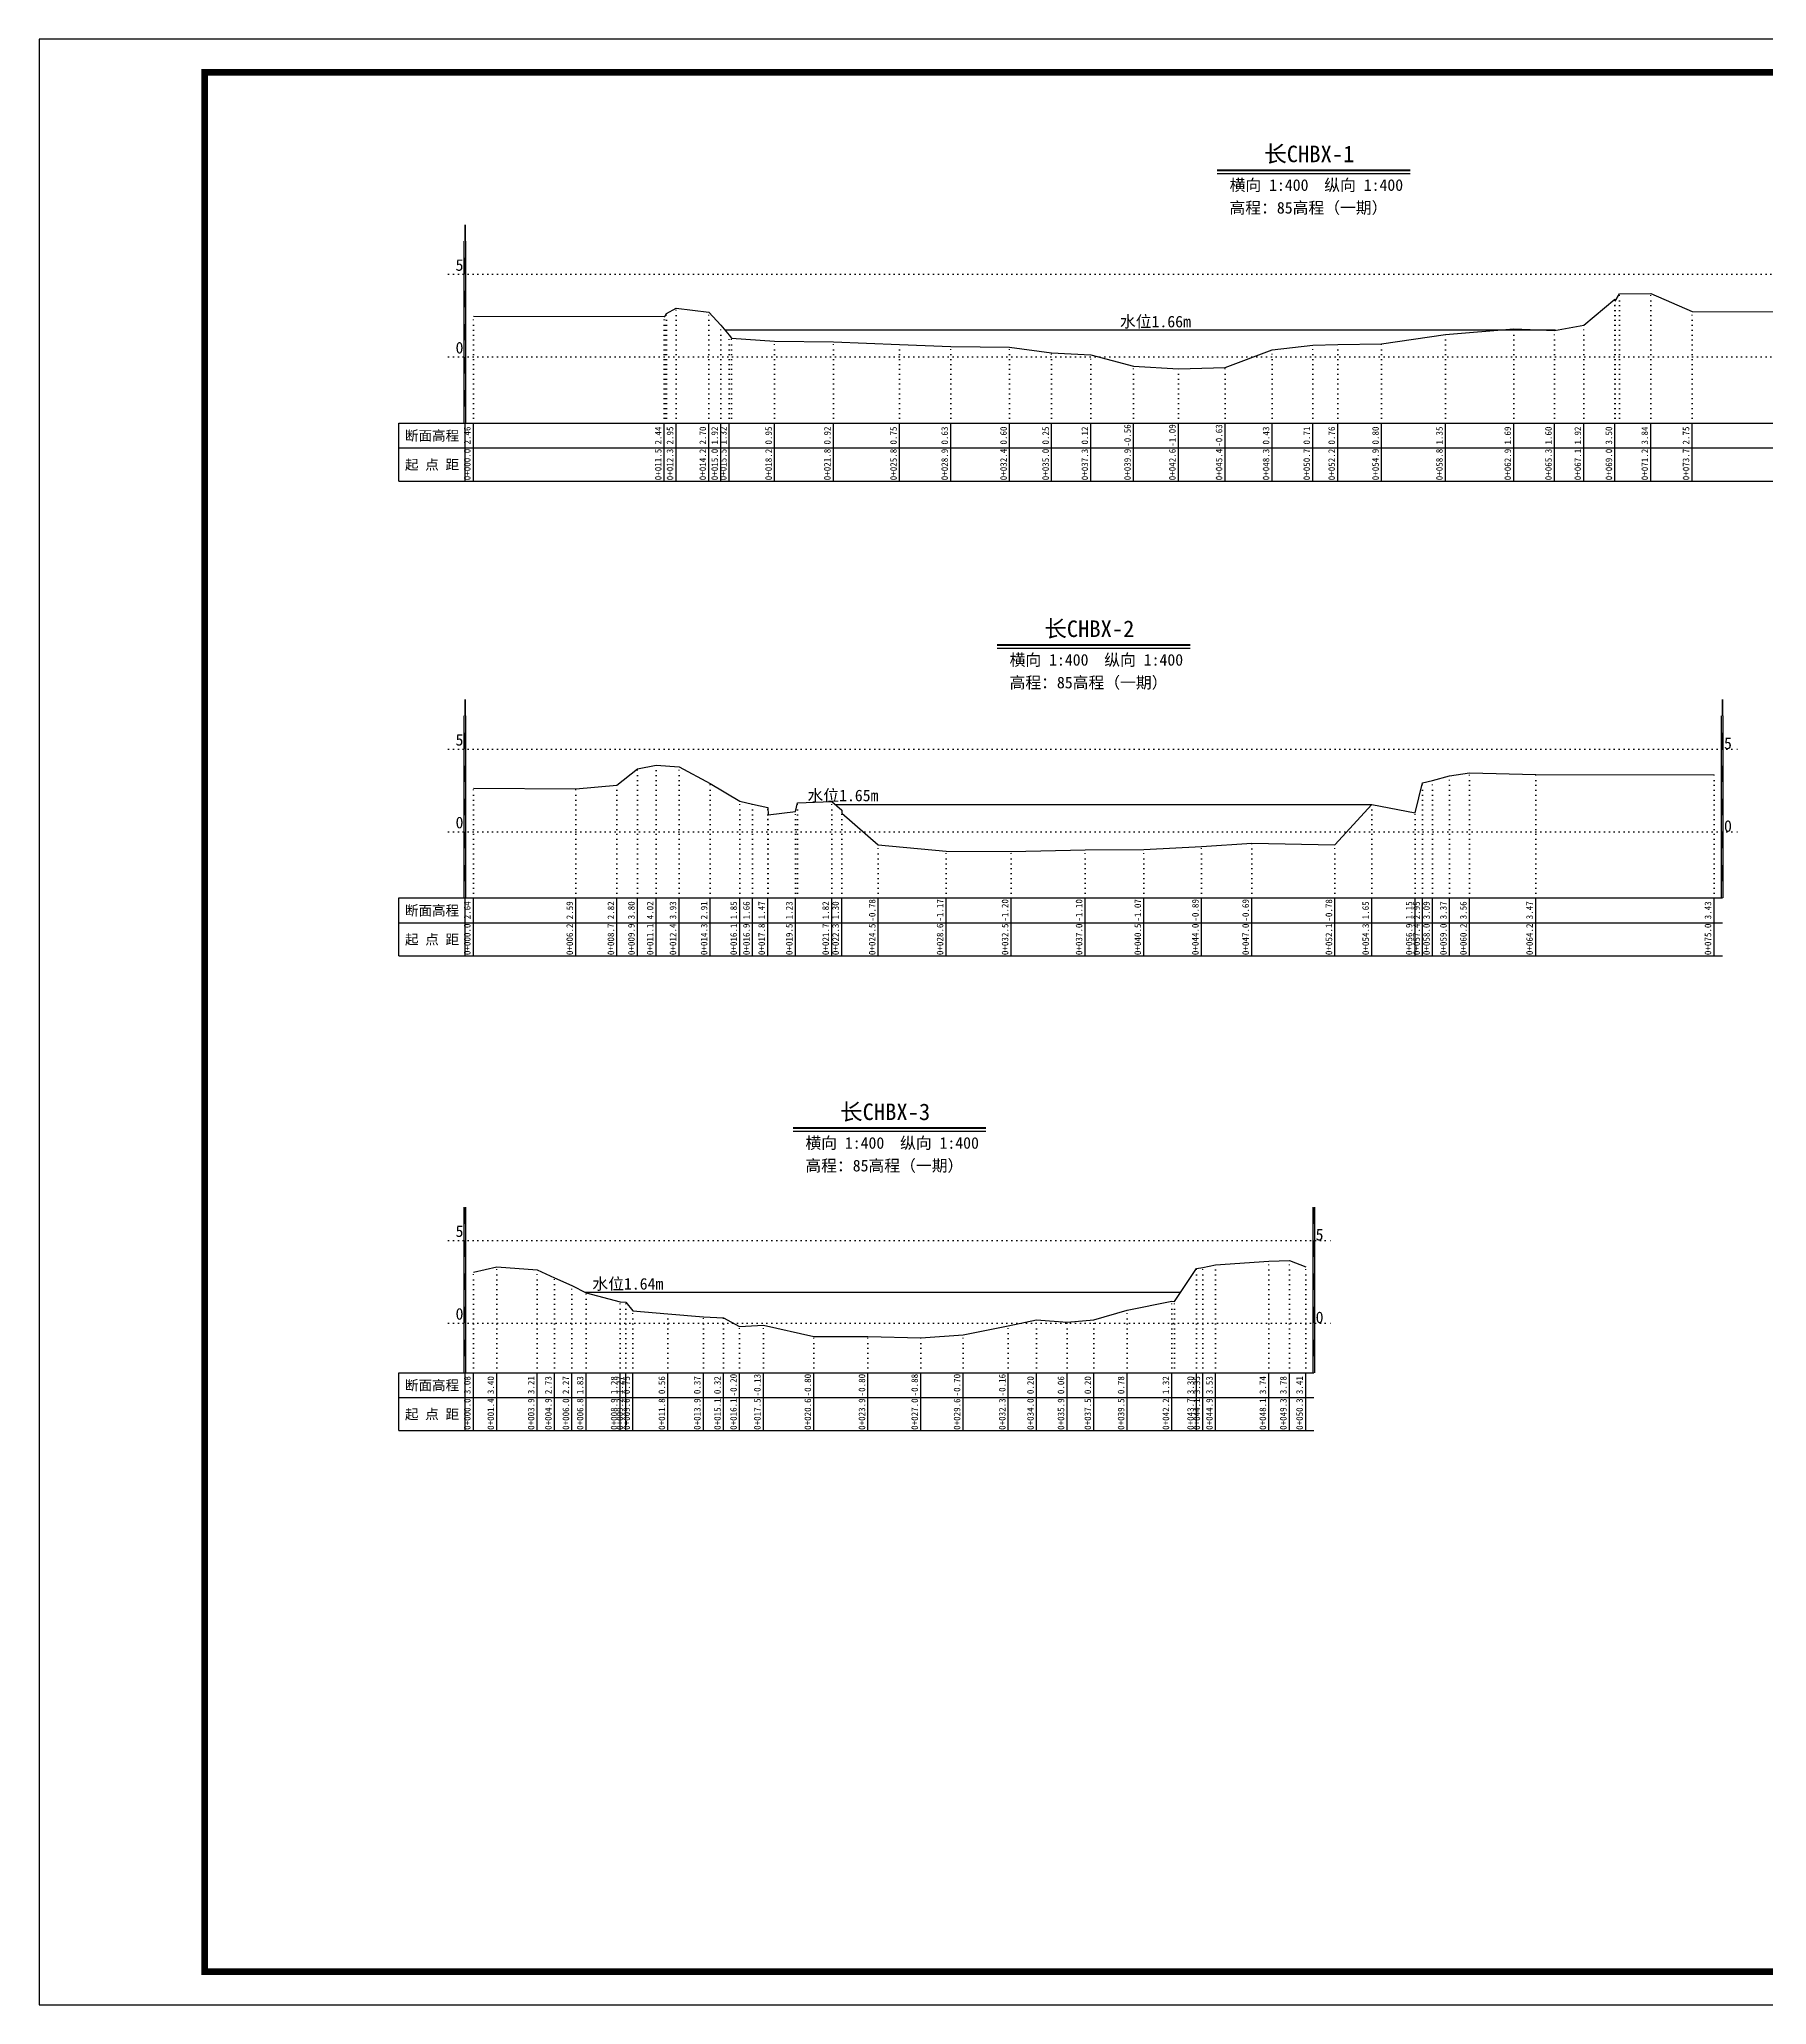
# Model space of a CAD drawing. Header units: millimetres. Extents: x 519117 to 522689, y 3371934 to 3372232.
# Drawn here: x 519116.5 to 519377.5, y 3371934.1 to 3372231.1 of the extents above; entities that cross this region are included whole.
import ezdxf
from ezdxf.enums import TextEntityAlignment as Align

# ---------------------------------------------------------------- set-up
doc = ezdxf.new("R2010")
doc.units = ezdxf.units.MM
doc.header["$LTSCALE"] = 0.4
doc.header["$MEASUREMENT"] = 0
doc.linetypes.add('X4', pattern=[1.6, 0, -1.6])
for name, color, linetype in [('DMX', 1, 'Continuous'), ('zdm1', 5, 'Continuous'), ('ZDMT5', 3, 'Continuous'), ('图框', 7, 'Continuous'), ('断面名称', 5, 'Continuous'), ('比例尺', 3, 'Continuous'), ('水位', 7, 'Continuous')]:
    doc.layers.add(name, color=color, linetype=linetype)
doc.styles.add('HDM', font='仿宋_GB2312.ttf')

msp = doc.modelspace()

# ---------------------------------------------------------------- linework, layer by layer
at = {"layer": 'DMX', "linetype": 'Continuous', "flags": 128}
for points in [[(519182.11, 3372189.21), (519210.96, 3372189.16), (519211.06, 3372189.16), (519211.31, 3372189.64), (519212.73, 3372190.44), (519217.68, 3372189.81), (519219.48, 3372187.86), (519220.78, 3372186.36), (519221.11, 3372185.91), (519227.63, 3372185.44), (519236.51, 3372185.36), (519246.51, 3372184.94), (519254.23, 3372184.64), (519263.13, 3372184.56), (519269.48, 3372183.69), (519275.41, 3372183.36), (519281.86, 3372181.66), (519288.65, 3372181.25), (519295.68, 3372181.49), (519302.78, 3372184.14), (519308.93, 3372184.84), (519312.71, 3372184.96), (519319.33, 3372185.06), (519328.98, 3372186.44), (519339.31, 3372187.29), (519345.46, 3372187.06), (519349.88, 3372187.86), (519354.58, 3372191.81), (519354.63, 3372191.49), (519355.28, 3372192.61), (519360.01, 3372192.66), (519366.23, 3372189.94), (519388.26, 3372189.86)], [(519182.11, 3372117.91), (519197.58, 3372117.79), (519203.81, 3372118.36), (519206.91, 3372120.81), (519209.73, 3372121.36), (519213.18, 3372121.14), (519217.88, 3372118.59), (519222.36, 3372115.94), (519224.28, 3372115.46), (519226.58, 3372114.99), (519226.66, 3372113.86), (519230.76, 3372114.39), (519231.06, 3372115.69), (519236.26, 3372115.86), (519237.76, 3372114.56), (519237.78, 3372114.14), (519243.28, 3372109.36), (519253.53, 3372108.39), (519263.36, 3372108.31), (519274.53, 3372108.56), (519283.41, 3372108.64), (519292.11, 3372109.09), (519299.71, 3372109.59), (519312.28, 3372109.36), (519317.83, 3372115.44), (519317.83, 3372115.44), (519324.41, 3372114.19), (519324.41, 3372114.19), (519325.53, 3372118.69), (519325.53, 3372118.69), (519327.03, 3372119.04), (519327.03, 3372119.04), (519329.58, 3372119.74), (519329.58, 3372119.74), (519332.61, 3372120.21), (519332.61, 3372120.21), (519342.61, 3372119.99), (519342.61, 3372119.99), (519369.56, 3372119.89), (519369.56, 3372119.89)], [(519182.11, 3372044.76), (519185.66, 3372045.56), (519191.76, 3372045.09), (519194.36, 3372043.89), (519197.01, 3372042.74), (519199.16, 3372041.64), (519199.16, 3372041.64), (519199.16, 3372041.64), (519204.28, 3372040.26), (519205.16, 3372040.24), (519206.18, 3372038.94), (519211.51, 3372038.46), (519216.86, 3372037.99), (519219.91, 3372037.86), (519222.33, 3372036.56), (519225.93, 3372036.74), (519233.56, 3372035.06), (519241.73, 3372035.06), (519249.71, 3372034.86), (519256.11, 3372035.31), (519262.93, 3372036.66), (519267.21, 3372037.56), (519271.81, 3372037.21), (519275.86, 3372037.56), (519280.88, 3372039.01), (519287.66, 3372040.36), (519288.06, 3372040.34), (519291.38, 3372045.31), (519292.33, 3372045.44), (519292.33, 3372045.44), (519294.23, 3372045.89), (519302.31, 3372046.41), (519305.41, 3372046.51), (519307.86, 3372045.59)]]:
    msp.add_lwpolyline(points, dxfattribs=at)
at = {"layer": 'zdm1', "linetype": 'Continuous'}
for p, q in [((519180.73, 3372173.06), (519180.73, 3372200.56)), ((519180.98, 3372173.06), (519180.98, 3372200.56)), ((519170.86, 3372164.31), (519170.86, 3372173.06)), ((519170.86, 3372173.06), (519182.11, 3372173.06)), ((519180.86, 3372164.31), (519180.86, 3372173.06)), ((519182.11, 3372173.06), (519437.28, 3372173.06)), ((519170.86, 3372169.31), (519437.28, 3372169.31)), ((519170.86, 3372164.31), (519437.28, 3372164.31)), ((519180.73, 3372101.31), (519180.73, 3372128.81)), ((519180.98, 3372101.31), (519180.98, 3372128.81)), ((519370.68, 3372101.31), (519370.68, 3372128.81)), ((519370.93, 3372101.31), (519370.93, 3372128.81)), ((519170.86, 3372092.56), (519170.86, 3372101.31)), ((519170.86, 3372101.31), (519182.11, 3372101.31)), ((519180.86, 3372092.56), (519180.86, 3372101.31)), ((519182.11, 3372101.31), (519370.81, 3372101.31)), ((519170.86, 3372097.56), (519370.81, 3372097.56)), ((519170.86, 3372092.56), (519370.81, 3372092.56)), ((519180.73, 3372029.56), (519180.73, 3372054.56)), ((519180.98, 3372029.56), (519180.98, 3372054.56)), ((519308.98, 3372029.56), (519308.98, 3372054.56)), ((519309.23, 3372029.56), (519309.23, 3372054.56)), ((519170.86, 3372020.81), (519170.86, 3372029.56)), ((519170.86, 3372029.56), (519182.11, 3372029.56)), ((519180.86, 3372020.81), (519180.86, 3372029.56)), ((519182.11, 3372029.56), (519309.11, 3372029.56)), ((519170.86, 3372025.81), (519309.11, 3372025.81)), ((519170.86, 3372020.81), (519309.11, 3372020.81))]:
    msp.add_line(p, q, dxfattribs=at)
at = {"layer": 'zdm1', "linetype": 'X4'}
for p, q in [((519178.36, 3372195.56), (519439.78, 3372195.56)), ((519178.36, 3372183.06), (519439.78, 3372183.06)), ((519178.36, 3372123.81), (519373.31, 3372123.81)), ((519178.36, 3372111.31), (519373.31, 3372111.31)), ((519178.36, 3372049.56), (519311.61, 3372049.56)), ((519178.36, 3372037.06), (519311.61, 3372037.06))]:
    msp.add_line(p, q, dxfattribs=at)
at = {"layer": 'zdm1', "linetype": 'Continuous', "flags": 128}
for points in [[(519180.86, 3372200.56, 0.25, 0.25, 0), (519180.86, 3372203.06, 0.25, 0.25, 0)], [(519180.86, 3372195.56, 0.25, 0.25, 0), (519180.86, 3372198.06, 0.25, 0.25, 0)], [(519180.86, 3372190.56, 0.25, 0.25, 0), (519180.86, 3372193.06, 0.25, 0.25, 0)], [(519180.86, 3372185.56, 0.25, 0.25, 0), (519180.86, 3372188.06, 0.25, 0.25, 0)], [(519180.86, 3372180.56, 0.25, 0.25, 0), (519180.86, 3372183.06, 0.25, 0.25, 0)], [(519180.86, 3372175.56, 0.25, 0.25, 0), (519180.86, 3372178.06, 0.25, 0.25, 0)], [(519180.86, 3372128.81, 0.25, 0.25, 0), (519180.86, 3372131.31, 0.25, 0.25, 0)], [(519370.81, 3372128.81, 0.25, 0.25, 0), (519370.81, 3372131.31, 0.25, 0.25, 0)], [(519180.86, 3372123.81, 0.25, 0.25, 0), (519180.86, 3372126.31, 0.25, 0.25, 0)], [(519370.81, 3372123.81, 0.25, 0.25, 0), (519370.81, 3372126.31, 0.25, 0.25, 0)], [(519180.86, 3372118.81, 0.25, 0.25, 0), (519180.86, 3372121.31, 0.25, 0.25, 0)], [(519370.81, 3372118.81, 0.25, 0.25, 0), (519370.81, 3372121.31, 0.25, 0.25, 0)], [(519180.86, 3372113.81, 0.25, 0.25, 0), (519180.86, 3372116.31, 0.25, 0.25, 0)], [(519370.81, 3372113.81, 0.25, 0.25, 0), (519370.81, 3372116.31, 0.25, 0.25, 0)], [(519180.86, 3372108.81, 0.25, 0.25, 0), (519180.86, 3372111.31, 0.25, 0.25, 0)], [(519370.81, 3372108.81, 0.25, 0.25, 0), (519370.81, 3372111.31, 0.25, 0.25, 0)], [(519180.86, 3372103.81, 0.25, 0.25, 0), (519180.86, 3372106.31, 0.25, 0.25, 0)], [(519370.81, 3372103.81, 0.25, 0.25, 0), (519370.81, 3372106.31, 0.25, 0.25, 0)], [(519180.86, 3372052.06, 0.25, 0.25, 0), (519180.86, 3372054.56, 0.25, 0.25, 0)], [(519309.11, 3372052.06, 0.25, 0.25, 0), (519309.11, 3372054.56, 0.25, 0.25, 0)], [(519180.86, 3372047.06, 0.25, 0.25, 0), (519180.86, 3372049.56, 0.25, 0.25, 0)], [(519309.11, 3372047.06, 0.25, 0.25, 0), (519309.11, 3372049.56, 0.25, 0.25, 0)], [(519180.86, 3372042.06, 0.25, 0.25, 0), (519180.86, 3372044.56, 0.25, 0.25, 0)], [(519309.11, 3372042.06, 0.25, 0.25, 0), (519309.11, 3372044.56, 0.25, 0.25, 0)], [(519180.86, 3372037.06, 0.25, 0.25, 0), (519180.86, 3372039.56, 0.25, 0.25, 0)], [(519309.11, 3372037.06, 0.25, 0.25, 0), (519309.11, 3372039.56, 0.25, 0.25, 0)], [(519180.86, 3372032.06, 0.25, 0.25, 0), (519180.86, 3372034.56, 0.25, 0.25, 0)], [(519309.11, 3372032.06, 0.25, 0.25, 0), (519309.11, 3372034.56, 0.25, 0.25, 0)]]:
    msp.add_lwpolyline(points, format="xyseb", dxfattribs=at)
at = {"layer": 'ZDMT5', "linetype": 'X4'}
for p, q in [((519354.58, 3372173.06), (519354.58, 3372191.81)), ((519354.63, 3372173.06), (519354.63, 3372191.49)), ((519355.28, 3372173.06), (519355.28, 3372192.61)), ((519360.01, 3372173.06), (519360.01, 3372192.66)), ((519182.11, 3372173.06), (519182.11, 3372189.21)), ((519210.96, 3372173.06), (519210.96, 3372189.16)), ((519211.06, 3372173.06), (519211.06, 3372189.16)), ((519211.31, 3372173.06), (519211.31, 3372189.64)), ((519212.73, 3372173.06), (519212.73, 3372190.44)), ((519217.68, 3372173.06), (519217.68, 3372189.81)), ((519366.23, 3372173.06), (519366.23, 3372189.94)), ((519219.48, 3372173.06), (519219.48, 3372187.86)), ((519220.78, 3372173.06), (519220.78, 3372186.36)), ((519221.11, 3372173.06), (519221.11, 3372185.91)), ((519328.98, 3372173.06), (519328.98, 3372186.44)), ((519339.31, 3372173.06), (519339.31, 3372187.29)), ((519345.46, 3372173.06), (519345.46, 3372187.06)), ((519349.88, 3372173.06), (519349.88, 3372187.86)), ((519227.63, 3372173.06), (519227.63, 3372185.44)), ((519236.51, 3372173.06), (519236.51, 3372185.36)), ((519246.51, 3372173.06), (519246.51, 3372184.94)), ((519254.23, 3372173.06), (519254.23, 3372184.64)), ((519263.13, 3372173.06), (519263.13, 3372184.56)), ((519269.48, 3372173.06), (519269.48, 3372183.69)), ((519275.41, 3372173.06), (519275.41, 3372183.36)), ((519302.78, 3372173.06), (519302.78, 3372184.14)), ((519308.93, 3372173.06), (519308.93, 3372184.84)), ((519312.71, 3372173.06), (519312.71, 3372184.96)), ((519319.33, 3372173.06), (519319.33, 3372185.06)), ((519281.86, 3372173.06), (519281.86, 3372181.66)), ((519288.63, 3372173.06), (519288.65, 3372181.25)), ((519295.68, 3372173.06), (519295.68, 3372181.49)), ((519206.91, 3372101.31), (519206.91, 3372120.81)), ((519209.73, 3372101.31), (519209.73, 3372121.36)), ((519213.18, 3372101.31), (519213.18, 3372121.14)), ((519332.61, 3372101.31), (519332.61, 3372120.21)), ((519182.11, 3372101.31), (519182.11, 3372117.91)), ((519197.58, 3372101.31), (519197.58, 3372117.79)), ((519203.81, 3372101.31), (519203.81, 3372118.36)), ((519217.88, 3372101.31), (519217.88, 3372118.59)), ((519325.53, 3372101.31), (519325.53, 3372118.69)), ((519327.03, 3372101.31), (519327.03, 3372119.04)), ((519329.58, 3372101.31), (519329.58, 3372119.74)), ((519342.61, 3372101.31), (519342.61, 3372119.99)), ((519369.56, 3372101.31), (519369.56, 3372119.89)), ((519222.36, 3372101.31), (519222.36, 3372115.94)), ((519224.28, 3372101.31), (519224.28, 3372115.46)), ((519226.58, 3372101.31), (519226.58, 3372114.99)), ((519230.76, 3372101.31), (519230.76, 3372114.39)), ((519231.06, 3372101.31), (519231.06, 3372115.69)), ((519236.26, 3372101.31), (519236.26, 3372115.86)), ((519237.76, 3372101.31), (519237.76, 3372114.56)), ((519317.83, 3372101.31), (519317.83, 3372115.44)), ((519226.66, 3372101.31), (519226.66, 3372113.86)), ((519237.78, 3372101.31), (519237.78, 3372114.14)), ((519324.41, 3372101.31), (519324.41, 3372114.19)), ((519243.28, 3372101.31), (519243.28, 3372109.36)), ((519253.53, 3372101.31), (519253.53, 3372108.39)), ((519263.36, 3372101.31), (519263.36, 3372108.31)), ((519274.53, 3372101.31), (519274.53, 3372108.56)), ((519283.41, 3372101.31), (519283.41, 3372108.64)), ((519292.11, 3372101.31), (519292.11, 3372109.09)), ((519299.71, 3372101.31), (519299.71, 3372109.59)), ((519312.28, 3372101.31), (519312.28, 3372109.36)), ((519302.31, 3372029.56), (519302.31, 3372046.41)), ((519305.41, 3372029.56), (519305.41, 3372046.51)), ((519182.11, 3372029.56), (519182.11, 3372044.76)), ((519185.66, 3372029.56), (519185.66, 3372045.56)), ((519191.76, 3372029.56), (519191.76, 3372045.09)), ((519194.36, 3372029.56), (519194.36, 3372043.89)), ((519291.38, 3372029.56), (519291.38, 3372045.31)), ((519292.33, 3372029.56), (519292.33, 3372045.44)), ((519294.23, 3372029.56), (519294.23, 3372045.89)), ((519307.86, 3372029.56), (519307.86, 3372045.59)), ((519197.01, 3372029.56), (519197.01, 3372042.74)), ((519199.16, 3372029.56), (519199.16, 3372041.64)), ((519204.28, 3372029.56), (519204.28, 3372040.26)), ((519205.16, 3372029.56), (519205.16, 3372040.24)), ((519287.66, 3372029.56), (519287.66, 3372040.36)), ((519288.06, 3372029.56), (519288.06, 3372040.34)), ((519206.18, 3372029.56), (519206.18, 3372038.94)), ((519211.51, 3372029.56), (519211.51, 3372038.46)), ((519216.86, 3372029.56), (519216.86, 3372037.99)), ((519219.91, 3372029.56), (519219.91, 3372037.86)), ((519267.21, 3372029.56), (519267.21, 3372037.56)), ((519271.81, 3372029.56), (519271.81, 3372037.21)), ((519275.86, 3372029.56), (519275.86, 3372037.56)), ((519280.88, 3372029.56), (519280.88, 3372039.01)), ((519222.33, 3372029.56), (519222.33, 3372036.56)), ((519225.93, 3372029.56), (519225.93, 3372036.74)), ((519233.56, 3372029.56), (519233.56, 3372035.06)), ((519241.73, 3372029.56), (519241.73, 3372035.06)), ((519249.71, 3372029.56), (519249.71, 3372034.86)), ((519256.11, 3372029.56), (519256.11, 3372035.31)), ((519262.93, 3372029.56), (519262.93, 3372036.66))]:
    msp.add_line(p, q, dxfattribs=at)
at = {"layer": 'ZDMT5', "linetype": 'Continuous'}
for p, q in [((519182.11, 3372164.31), (519182.11, 3372173.06)), ((519210.96, 3372164.31), (519210.96, 3372173.06)), ((519212.73, 3372164.31), (519212.73, 3372173.06)), ((519217.68, 3372164.31), (519217.68, 3372173.06)), ((519219.48, 3372164.31), (519219.48, 3372173.06)), ((519220.78, 3372164.31), (519220.78, 3372173.06)), ((519227.63, 3372164.31), (519227.63, 3372173.06)), ((519236.51, 3372164.31), (519236.51, 3372173.06)), ((519246.51, 3372164.31), (519246.51, 3372173.06)), ((519254.23, 3372164.31), (519254.23, 3372173.06)), ((519263.13, 3372164.31), (519263.13, 3372173.06)), ((519269.48, 3372164.31), (519269.48, 3372173.06)), ((519275.41, 3372164.31), (519275.41, 3372173.06)), ((519281.86, 3372164.31), (519281.86, 3372173.06)), ((519288.63, 3372164.31), (519288.63, 3372173.06)), ((519295.68, 3372164.31), (519295.68, 3372173.06)), ((519302.78, 3372164.31), (519302.78, 3372173.06)), ((519308.93, 3372164.31), (519308.93, 3372173.06)), ((519312.71, 3372164.31), (519312.71, 3372173.06)), ((519319.33, 3372164.31), (519319.33, 3372173.06)), ((519328.98, 3372164.31), (519328.98, 3372173.06)), ((519339.31, 3372164.31), (519339.31, 3372173.06)), ((519345.46, 3372164.31), (519345.46, 3372173.06)), ((519349.88, 3372164.31), (519349.88, 3372173.06)), ((519354.58, 3372164.31), (519354.58, 3372173.06)), ((519360.01, 3372164.31), (519360.01, 3372173.06)), ((519366.23, 3372164.31), (519366.23, 3372173.06)), ((519182.11, 3372092.56), (519182.11, 3372101.31)), ((519197.58, 3372092.56), (519197.58, 3372101.31)), ((519203.81, 3372092.56), (519203.81, 3372101.31)), ((519206.91, 3372092.56), (519206.91, 3372101.31)), ((519209.73, 3372092.56), (519209.73, 3372101.31)), ((519213.18, 3372092.56), (519213.18, 3372101.31)), ((519217.88, 3372092.56), (519217.88, 3372101.31)), ((519222.36, 3372092.56), (519222.36, 3372101.31)), ((519224.28, 3372092.56), (519224.28, 3372101.31)), ((519226.58, 3372092.56), (519226.58, 3372101.31)), ((519230.76, 3372092.56), (519230.76, 3372101.31)), ((519236.26, 3372092.56), (519236.26, 3372101.31)), ((519237.76, 3372092.56), (519237.76, 3372101.31)), ((519243.28, 3372092.56), (519243.28, 3372101.31)), ((519253.53, 3372092.56), (519253.53, 3372101.31)), ((519263.36, 3372092.56), (519263.36, 3372101.31)), ((519274.53, 3372092.56), (519274.53, 3372101.31)), ((519283.41, 3372092.56), (519283.41, 3372101.31)), ((519292.11, 3372092.56), (519292.11, 3372101.31)), ((519299.71, 3372092.56), (519299.71, 3372101.31)), ((519312.28, 3372092.56), (519312.28, 3372101.31)), ((519317.83, 3372092.56), (519317.83, 3372101.31)), ((519324.41, 3372092.56), (519324.41, 3372101.31)), ((519325.53, 3372092.56), (519325.53, 3372101.31)), ((519327.03, 3372092.56), (519327.03, 3372101.31)), ((519329.58, 3372092.56), (519329.58, 3372101.31)), ((519332.61, 3372092.56), (519332.61, 3372101.31)), ((519342.61, 3372092.56), (519342.61, 3372101.31)), ((519369.56, 3372092.56), (519369.56, 3372101.31)), ((519182.11, 3372020.81), (519182.11, 3372029.56)), ((519185.66, 3372020.81), (519185.66, 3372029.56)), ((519191.76, 3372020.81), (519191.76, 3372029.56)), ((519194.36, 3372020.81), (519194.36, 3372029.56)), ((519197.01, 3372020.81), (519197.01, 3372029.56)), ((519199.16, 3372020.81), (519199.16, 3372029.56)), ((519204.28, 3372020.81), (519204.28, 3372029.56)), ((519205.16, 3372020.81), (519205.16, 3372029.56)), ((519206.18, 3372020.81), (519206.18, 3372029.56)), ((519211.51, 3372020.81), (519211.51, 3372029.56)), ((519216.86, 3372020.81), (519216.86, 3372029.56)), ((519219.91, 3372020.81), (519219.91, 3372029.56)), ((519222.33, 3372020.81), (519222.33, 3372029.56)), ((519225.93, 3372020.81), (519225.93, 3372029.56)), ((519233.56, 3372020.81), (519233.56, 3372029.56)), ((519241.73, 3372020.81), (519241.73, 3372029.56)), ((519249.71, 3372020.81), (519249.71, 3372029.56)), ((519256.11, 3372020.81), (519256.11, 3372029.56)), ((519262.93, 3372020.81), (519262.93, 3372029.56)), ((519267.21, 3372020.81), (519267.21, 3372029.56)), ((519271.81, 3372020.81), (519271.81, 3372029.56)), ((519275.86, 3372020.81), (519275.86, 3372029.56)), ((519280.88, 3372020.81), (519280.88, 3372029.56)), ((519287.66, 3372020.81), (519287.66, 3372029.56)), ((519291.38, 3372020.81), (519291.38, 3372029.56)), ((519292.33, 3372020.81), (519292.33, 3372029.56)), ((519294.23, 3372020.81), (519294.23, 3372029.56)), ((519302.31, 3372020.81), (519302.31, 3372029.56)), ((519305.41, 3372020.81), (519305.41, 3372029.56)), ((519307.86, 3372020.81), (519307.86, 3372029.56))]:
    msp.add_line(p, q, dxfattribs=at)
at = {"layer": '图框', "flags": 128}
msp.add_lwpolyline([(519116.53, 3371934.06), (519536.53, 3371934.06), (519536.53, 3372231.06), (519116.53, 3372231.06)], close=True, dxfattribs=at)
at = {"layer": '图框', "const_width": 1, "flags": 128}
msp.add_lwpolyline([(519141.53, 3371939.06), (519531.53, 3371939.06), (519531.53, 3372226.06), (519141.53, 3372226.06)], close=True, dxfattribs=at)
at = {"layer": '比例尺', "color": 3, "linetype": 'Continuous', "lineweight": 40}
for p, q in [((519294.51, 3372211.31), (519323.63, 3372211.31)), ((519261.27, 3372139.56), (519290.4, 3372139.56)), ((519230.42, 3372066.56), (519259.55, 3372066.56))]:
    msp.add_line(p, q, dxfattribs=at)
at = {"layer": '比例尺', "color": 3, "linetype": 'Continuous'}
for p, q in [((519294.51, 3372210.81), (519323.63, 3372210.81)), ((519261.27, 3372139.06), (519290.4, 3372139.06)), ((519230.42, 3372066.06), (519259.55, 3372066.06))]:
    msp.add_line(p, q, dxfattribs=at)
at = {"layer": '水位', "color": 6, "linetype": 'Continuous', "flags": 128}
for points in [[(519345.62, 3372187.09), (519220.15, 3372187.09)], [(519236.76, 3372115.43), (519317.83, 3372115.43)], [(519198.94, 3372041.75), (519289, 3372041.75)]]:
    msp.add_lwpolyline(points, dxfattribs=at)

# ---------------------------------------------------------------- texts
at = {"layer": 'zdm1', "linetype": 'Continuous', "style": 'HDM'}
for s, p in [('5', (519180.61, 3372195.56)), ('0', (519180.61, 3372183.06)), ('5', (519180.61, 3372123.81)), ('0', (519180.61, 3372111.31)), ('5', (519180.61, 3372049.56)), ('0', (519180.61, 3372037.06))]:
    msp.add_text(s, height=1.75, dxfattribs=at).set_placement(p, align=Align.BOTTOM_RIGHT)
for s, p in [('断面高程', (519175.86, 3372171.19)), ('起 点 距', (519175.86, 3372166.81)), ('断面高程', (519175.86, 3372099.44)), ('起 点 距', (519175.86, 3372095.06)), ('断面高程', (519175.86, 3372027.69)), ('起 点 距', (519175.86, 3372023.31))]:
    msp.add_text(s, height=1.5, dxfattribs=at).set_placement(p, align=Align.MIDDLE)
for s, p in [('5', (519371.06, 3372123.81)), ('0', (519371.06, 3372111.31)), ('5', (519309.36, 3372049.56)), ('0', (519309.36, 3372037.06))]:
    msp.add_text(s, height=1.75, dxfattribs=at).set_placement(p)
at = {"layer": 'ZDMT5', "linetype": 'Continuous', "style": 'HDM'}
for s, p in [('2.46', (519181.98, 3372171.19)), ('2.44', (519210.83, 3372171.19)), ('2.95', (519212.61, 3372171.19)), ('2.70', (519217.56, 3372171.19)), ('1.92', (519219.36, 3372171.19)), ('1.32', (519220.66, 3372171.19)), ('0.95', (519227.51, 3372171.19)), ('0.92', (519236.38, 3372171.19)), ('0.75', (519246.38, 3372171.19)), ('0.63', (519254.11, 3372171.19)), ('0.60', (519263.01, 3372171.19)), ('0.25', (519269.36, 3372171.19)), ('0.12', (519275.28, 3372171.19)), ('-0.56', (519281.73, 3372171.19)), ('-1.09', (519288.51, 3372171.19)), ('-0.63', (519295.56, 3372171.19)), ('0.43', (519302.66, 3372171.19)), ('0.71', (519308.81, 3372171.19)), ('0.76', (519312.58, 3372171.19)), ('0.80', (519319.21, 3372171.19)), ('1.35', (519328.86, 3372171.19)), ('1.69', (519339.18, 3372171.19)), ('1.60', (519345.33, 3372171.19)), ('1.92', (519349.76, 3372171.19)), ('3.50', (519354.46, 3372171.19)), ('3.84', (519359.88, 3372171.19)), ('2.75', (519366.11, 3372171.19)), ('0+000.0', (519181.98, 3372166.81)), ('0+011.5', (519210.83, 3372166.81)), ('0+012.3', (519212.61, 3372166.81)), ('0+014.2', (519217.56, 3372166.81)), ('0+015.0', (519219.36, 3372166.81)), ('0+015.5', (519220.66, 3372166.81)), ('0+018.2', (519227.51, 3372166.81)), ('0+021.8', (519236.38, 3372166.81)), ('0+025.8', (519246.38, 3372166.81)), ('0+028.9', (519254.11, 3372166.81)), ('0+032.4', (519263.01, 3372166.81)), ('0+035.0', (519269.36, 3372166.81)), ('0+037.3', (519275.28, 3372166.81)), ('0+039.9', (519281.73, 3372166.81)), ('0+042.6', (519288.51, 3372166.81)), ('0+045.4', (519295.56, 3372166.81)), ('0+048.3', (519302.66, 3372166.81)), ('0+050.7', (519308.81, 3372166.81)), ('0+052.2', (519312.58, 3372166.81)), ('0+054.9', (519319.21, 3372166.81)), ('0+058.8', (519328.86, 3372166.81)), ('0+062.9', (519339.18, 3372166.81)), ('0+065.3', (519345.33, 3372166.81)), ('0+067.1', (519349.76, 3372166.81)), ('0+069.0', (519354.46, 3372166.81)), ('0+071.2', (519359.88, 3372166.81)), ('0+073.7', (519366.11, 3372166.81)), ('2.64', (519181.98, 3372099.44)), ('2.59', (519197.46, 3372099.44)), ('2.82', (519203.68, 3372099.44)), ('3.80', (519206.78, 3372099.44)), ('4.02', (519209.61, 3372099.44)), ('3.93', (519213.06, 3372099.44)), ('2.91', (519217.76, 3372099.44)), ('1.85', (519222.23, 3372099.44)), ('1.66', (519224.16, 3372099.44)), ('1.47', (519226.46, 3372099.44)), ('1.23', (519230.63, 3372099.44)), ('1.82', (519236.13, 3372099.44)), ('1.30', (519237.63, 3372099.44)), ('-0.78', (519243.16, 3372099.44)), ('-1.17', (519253.41, 3372099.44)), ('-1.20', (519263.23, 3372099.44)), ('-1.10', (519274.41, 3372099.44)), ('-1.07', (519283.28, 3372099.44)), ('-0.89', (519291.98, 3372099.44)), ('-0.69', (519299.58, 3372099.44)), ('-0.78', (519312.16, 3372099.44)), ('1.65', (519317.71, 3372099.44)), ('1.15', (519324.28, 3372099.44)), ('2.95', (519325.41, 3372099.44)), ('3.09', (519326.91, 3372099.44)), ('3.37', (519329.46, 3372099.44)), ('3.56', (519332.48, 3372099.44)), ('3.47', (519342.48, 3372099.44)), ('3.43', (519369.43, 3372099.44)), ('0+000.0', (519181.98, 3372095.06)), ('0+006.2', (519197.46, 3372095.06)), ('0+008.7', (519203.68, 3372095.06)), ('0+009.9', (519206.78, 3372095.06)), ('0+011.1', (519209.61, 3372095.06)), ('0+012.4', (519213.06, 3372095.06)), ('0+014.3', (519217.76, 3372095.06)), ('0+016.1', (519222.23, 3372095.06)), ('0+016.9', (519224.16, 3372095.06)), ('0+017.8', (519226.46, 3372095.06)), ('0+019.5', (519230.63, 3372095.06)), ('0+021.7', (519236.13, 3372095.06)), ('0+022.3', (519237.63, 3372095.06)), ('0+024.5', (519243.16, 3372095.06)), ('0+028.6', (519253.41, 3372095.06)), ('0+032.5', (519263.23, 3372095.06)), ('0+037.0', (519274.41, 3372095.06)), ('0+040.5', (519283.28, 3372095.06)), ('0+044.0', (519291.98, 3372095.06)), ('0+047.0', (519299.58, 3372095.06)), ('0+052.1', (519312.16, 3372095.06)), ('0+054.3', (519317.71, 3372095.06)), ('0+056.9', (519324.28, 3372095.06)), ('0+057.4', (519325.41, 3372095.06)), ('0+058.0', (519326.91, 3372095.06)), ('0+059.0', (519329.46, 3372095.06)), ('0+060.2', (519332.48, 3372095.06)), ('0+064.2', (519342.48, 3372095.06)), ('0+075.0', (519369.43, 3372095.06)), ('3.08', (519181.98, 3372027.69)), ('3.40', (519185.53, 3372027.69)), ('3.21', (519191.63, 3372027.69)), ('2.73', (519194.23, 3372027.69)), ('2.27', (519196.88, 3372027.69)), ('1.83', (519199.03, 3372027.69)), ('1.28', (519204.16, 3372027.69)), ('1.27', (519205.03, 3372027.69)), ('0.75', (519206.06, 3372027.69)), ('0.56', (519211.38, 3372027.69)), ('0.37', (519216.73, 3372027.69)), ('0.32', (519219.78, 3372027.69)), ('-0.20', (519222.21, 3372027.69)), ('-0.13', (519225.81, 3372027.69)), ('-0.80', (519233.43, 3372027.69)), ('-0.80', (519241.61, 3372027.69)), ('-0.88', (519249.58, 3372027.69)), ('-0.70', (519255.98, 3372027.69)), ('-0.16', (519262.81, 3372027.69)), ('0.20', (519267.08, 3372027.69)), ('0.06', (519271.68, 3372027.69)), ('0.20', (519275.73, 3372027.69)), ('0.78', (519280.76, 3372027.69)), ('1.32', (519287.53, 3372027.69)), ('3.30', (519291.26, 3372027.69)), ('3.35', (519292.21, 3372027.69)), ('3.53', (519294.11, 3372027.69)), ('3.74', (519302.18, 3372027.69)), ('3.78', (519305.28, 3372027.69)), ('3.41', (519307.73, 3372027.69)), ('0+000.0', (519181.98, 3372023.31)), ('0+001.4', (519185.53, 3372023.31)), ('0+003.9', (519191.63, 3372023.31)), ('0+004.9', (519194.23, 3372023.31)), ('0+006.0', (519196.88, 3372023.31)), ('0+006.8', (519199.03, 3372023.31)), ('0+008.9', (519204.16, 3372023.31)), ('0+009.2', (519205.03, 3372023.31)), ('0+009.6', (519206.06, 3372023.31)), ('0+011.8', (519211.38, 3372023.31)), ('0+013.9', (519216.73, 3372023.31)), ('0+015.1', (519219.78, 3372023.31)), ('0+016.1', (519222.21, 3372023.31)), ('0+017.5', (519225.81, 3372023.31)), ('0+020.6', (519233.43, 3372023.31)), ('0+023.9', (519241.61, 3372023.31)), ('0+027.0', (519249.58, 3372023.31)), ('0+029.6', (519255.98, 3372023.31)), ('0+032.3', (519262.81, 3372023.31)), ('0+034.0', (519267.08, 3372023.31)), ('0+035.9', (519271.68, 3372023.31)), ('0+037.5', (519275.73, 3372023.31)), ('0+039.5', (519280.76, 3372023.31)), ('0+042.2', (519287.53, 3372023.31)), ('0+043.7', (519291.26, 3372023.31)), ('0+044.1', (519292.21, 3372023.31)), ('0+044.9', (519294.11, 3372023.31)), ('0+048.1', (519302.18, 3372023.31)), ('0+049.3', (519305.28, 3372023.31)), ('0+050.3', (519307.73, 3372023.31))]:
    msp.add_text(s, height=1, rotation=90, dxfattribs=at).set_placement(p, align=Align.BOTTOM_CENTER)
at = {"layer": '断面名称', "color": 5, "linetype": 'Continuous', "style": 'HDM'}
for s, p in [('长CHBX-1', (519308.4, 3372213.79)), ('长CHBX-2', (519275.17, 3372142.04)), ('长CHBX-3', (519244.32, 3372069.04))]:
    msp.add_text(s, height=2.5, dxfattribs=at).set_placement(p, align=Align.MIDDLE)
at = {"layer": '比例尺', "color": 3, "linetype": 'Continuous', "style": 'HDM'}
for s, p in [('横向 1:400  纵向 1:400', (519322.58, 3372207.64)), ('高程：85高程（一期）', (519320.21, 3372204.21)), ('横向 1:400  纵向 1:400', (519289.34, 3372135.89)), ('高程：85高程（一期）', (519286.98, 3372132.46)), ('横向 1:400  纵向 1:400', (519258.49, 3372062.89)), ('高程：85高程（一期）', (519256.13, 3372059.46))]:
    msp.add_text(s, height=1.75, dxfattribs=at).set_placement(p, align=Align.BOTTOM_RIGHT)
at = {"layer": '水位', "color": 6, "linetype": 'Continuous', "style": 'HDM'}
for s, p in [('水位1.66m', (519285.16, 3372188.45)), ('水位1.65m', (519237.95, 3372116.84)), ('水位1.64m', (519205.45, 3372043.04))]:
    msp.add_text(s, height=1.75, dxfattribs=at).set_placement(p, align=Align.MIDDLE)

doc.saveas('drawing.dxf')
